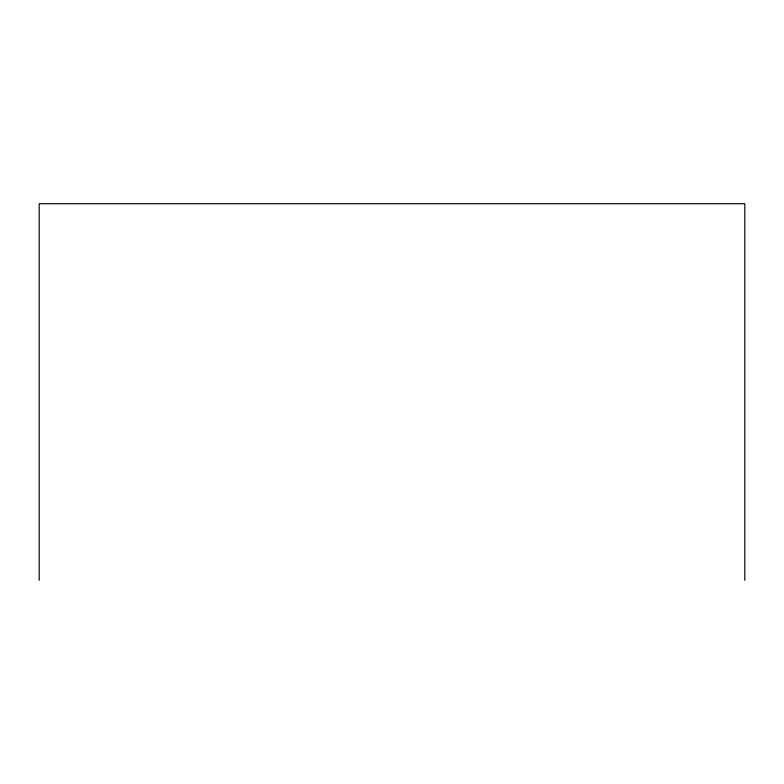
<?xml version="1.0" encoding="UTF-8"?>
<svg xmlns="http://www.w3.org/2000/svg" width="784" height="784" viewBox="0 0 784 784"><rect width="100%" height="100%" fill="white"/><g stroke="black" fill="none" stroke-linecap="round" stroke-linejoin="round"><path stroke-width="1.18" d="M744.8 580.297L744.8 203.703L39.2 203.703L39.2 580.297"/></g></svg>
